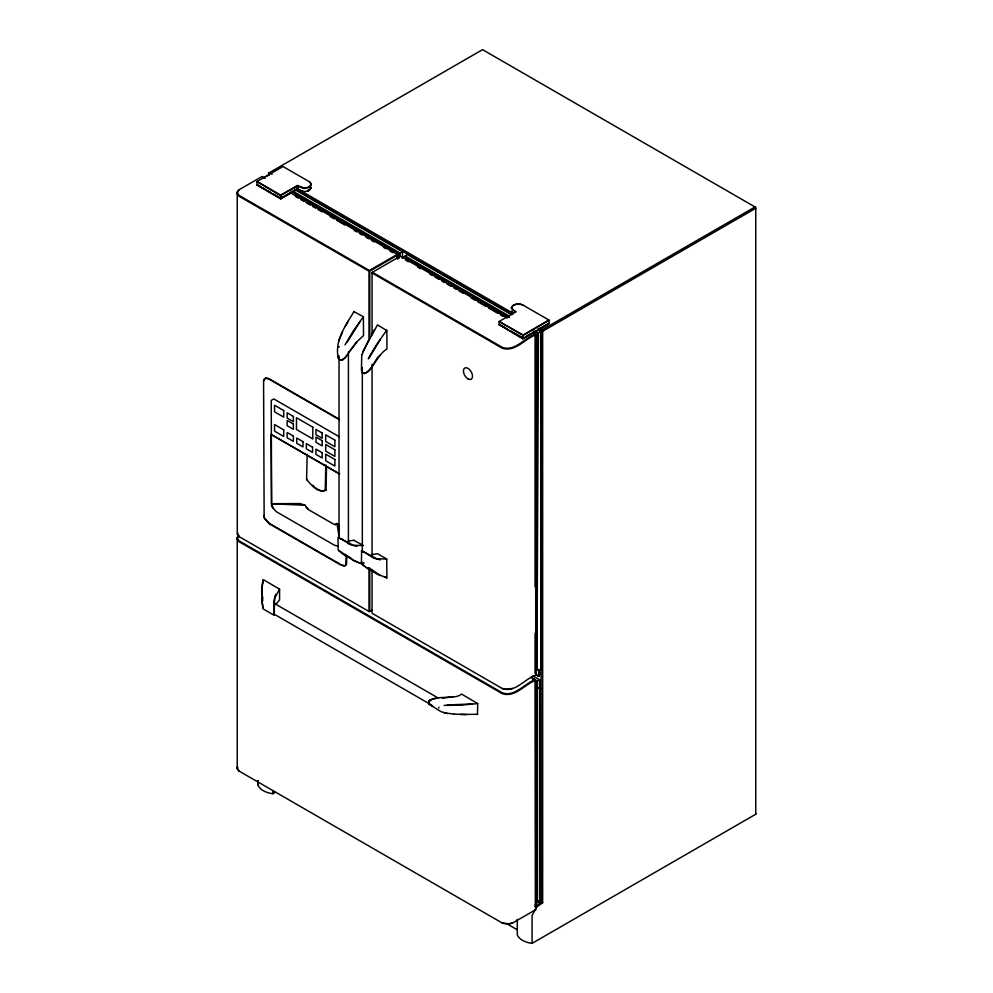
<?xml version="1.0" encoding="UTF-8"?>
<svg xmlns="http://www.w3.org/2000/svg" width="993" height="993" viewBox="0 0 993 993"><rect width="100%" height="100%" fill="white"/><g stroke="black" fill="none" stroke-linecap="round" stroke-linejoin="round"><path stroke-width="1.49" d="M265.143 178.231L262.09 176.469L238.754 189.936L237.24 192.071L237.265 534.296L238.816 536.443L369.384 611.688L372.425 609.938M263.12 582.742L263.381 579.664L279.579 589.184L279.567 599.896L275.843 604.427M362.321 551.847L362.321 372.35M368.999 611.477L368.999 568.281M369.768 611.477L369.768 569.709M369.768 337.682L369.768 271.163L397.659 255.04M372.052 569.945L372.052 613.252L502.334 688.583C515.057 693.089 524.738 678.815 535.711 675.19L535.711 334.43L532.658 332.667M372.052 556.018L372.052 364.208M372.052 334.815L372.052 272.504L400.34 256.169L507.262 317.983M396.766 258.168L396.766 254.99L399.174 253.6L291.21 191.264M397.647 259.235L397.647 254.593L290.192 192.667M477.459 714.327L477.732 703.59L461.509 694.045C454.484 700.971 428.79 692.915 429.001 704.248L441.053 711.633L447.21 713.57M536.94 540.962L536.94 669.294L535.103 673.453L535.103 633.249M536.94 497.667L536.94 333.772L540.813 331.563L541.185 902.289L535.227 906.721M538.094 329.986L540.813 331.563L540.813 670.151L536.94 669.294L538.454 332.928L535.786 331.389M548.31 323.991L547.95 323.408L548.608 323.991L522.703 338.588L500 324.922M303.982 188.484L297.23 186.125L297.23 189.34L280.485 198.749L256.827 184.822M297.23 186.125L280.485 195.534L256.827 181.607L282.98 166.514L309.642 181.905L311.405 184.202M257.683 185.406L281.044 198.687L297.143 189.216L303.957 191.761L308.029 190.879A5.462 3.153 0 0 0 309.977 189.75L311.405 187.416M337.769 546.088L334.542 545.281L276.253 511.668L271.61 506.331L271.226 400.415L273.795 398.925L339.296 436.746M297.788 189.39C296.535 189.899 299.017 187.9 297.689 186.125M303.957 191.624L304.603 191.761L300.531 190.879M311.045 188.037L308.264 190.668L309.518 189.837M399.161 258.242L399.174 253.6M400.105 256.157L400.117 253.054L402.475 251.688L402.475 257.87M499.131 324.984L499.131 321.509L516.112 311.703L513.158 309.99L511.556 307.768A7.994 4.617 0 0 1 518.458 303.784L522.318 304.702L549.166 320.193L523.249 335.423L499.131 321.509L523.026 335.026L523.249 338.638L549.166 323.681L548.943 320.069L523.026 335.026L522.79 338.638L499.131 324.723M511.333 311.07L513.108 313.714M511.693 311.69L513.033 313.565M515.429 312.1L511.333 308.202M517.279 919.307L517.303 934.81A19.215 11.097 0 0 0 532.099 943.35L755.76 814.223L755.772 813.329M326.548 466.3L326.002 490.132C317.909 493.806 311.318 484.795 306.601 479.545L307.185 454.235M325.22 490.281L325.816 464.972M261.742 597.401L262.785 608.126M273.981 613.413L273.857 601.001L275.607 594.373M536.741 903.593L536.816 681.471L535.426 682.278L535.376 906.609L535.426 904.35L536.816 902.426L536.816 681.471L532.72 679.2M279.579 589.184L274.788 597.898L274.018 614.617M380.257 355.246C373.815 359.044 371.059 376.136 362.172 372.574L361.936 367.646M361.762 354.923L361.427 369.992L362.172 372.574L361.762 367.224M262.512 582.978L261.916 590.289L262.574 598.32M438.807 708.021L438.906 707.153M263.977 380.729L265.181 378.345M280.485 198.041L281.044 198.687L280.709 195.137L257.063 181.483L256.827 185.083M263.579 609.168L274.006 615.188L274.329 614.506M263.12 579.689L261.643 590.301L262.785 600.703M428.554 702.659L429.013 700.946M338.576 341.182L342.523 331.848M361.936 354.662L368.788 339.656M362.842 351.646L377.477 324.872L386.898 330.619L386.898 349.039C376.992 355.01 374.051 368.49 364.27 373.79M339.159 531.156L338.687 525.086L336.999 523.547L335.758 524.639L333.524 524.081L308.736 509.806L305.534 506.107L307.917 509.248M345.763 565.116L346.321 555.546M345.254 326.412L348.158 321.099M346.967 342.473L360.211 321.372M371.531 334.579L374.423 329.577M368.515 358.833L380.257 339.631M345.005 344.894L353.434 330.793L363.376 316.73L353.942 311.591M368.353 358.386L376.794 344.286L386.736 330.222M354.091 311.38C345.651 325.729 334.07 340.835 338.439 358.597C341.096 362.619 345.403 357.964 346.967 355.308M239.214 189.675L237.786 191.686L237.799 193.486L239.276 195.509L369.384 270.506L397.274 254.382M505.871 923.937L502.384 923.093L238.767 770.903L237.24 768.768L237.228 537.511L238.754 535.388M311.405 184.549L309.977 186.535A5.462 3.153 0 0 1 308.029 187.665L304.578 188.484M511.333 307.855L512.773 305.869A5.462 3.153 0 0 1 514.709 304.739L518.16 303.92M350.119 350.467L356.748 341.952L363.525 335.547L363.376 316.73M368.353 567.81L376.794 574.004L386.898 577.827L386.736 559.034L377.477 553.672L371.68 554.628M338.687 525.086L336.999 523.547L335.088 524.652M356.897 341.753L345.005 357.865L340.922 360.298L343.218 359.478M353.942 540.378L363.376 545.529L353.434 545.331L338.576 537.635M539.211 328.398L542.662 331.265L542.662 902.711L536.928 906.919L532.062 915.447L532.099 943.35M361.427 562.882L361.626 550.656L376.794 558.823L386.736 559.034M300.308 190.681L297.23 189.34M300.73 190.991L300.01 190.681M430.627 699.68L428.765 701.244L430.366 699.767L435.828 698.526M345.117 565.662L346.582 564.111L346.718 556.874M268.681 174.743L268.681 173.092L482.548 49.65L755.772 207.388L755.76 814.223M263.48 178.032L265.888 176.642M266.832 176.109L269.19 174.743M294.722 190.085L280.386 198.513L281.044 198.513M401.817 257.907L404.213 256.517L509.521 317.313M405.727 258.739L406.348 258.379L405.156 255.971L407.527 254.605L511.445 314.607M527.146 335.684L529.753 334.182M532.347 332.68L534.954 331.178M537.548 329.676L546.646 324.426M541.893 329.949L755.003 206.954M535.326 334.219C524.503 337.843 514.908 351.87 502.334 347.389L372.437 272.281M535.711 334.877C524.726 338.725 514.846 352.751 502.036 348.096L372.052 272.938M542.662 331.265L755.76 208.269M258.118 785.165L258.118 780.585L258.118 785.165A19.215 11.097 0 0 0 272.914 793.717L275.346 792.315M536.245 669.083C540.949 668.785 540.564 680.404 535.835 674.446L535.984 670.399L535.984 674.346L539.062 676.121M508.975 923.937L512.45 923.105L535.724 909.675L535.339 679.671C524.527 683.283 514.957 697.297 502.384 692.866L239.226 540.937L237.774 538.926L237.774 537.126M535.724 680.329C524.751 684.165 514.895 698.166 502.086 693.573L238.767 541.545L237.24 539.422L237.228 537.511M537.374 681.148L539.633 679.845L539.633 900.8L537.374 902.103L537.374 681.148L532.012 678.058M268.681 173.092L269.438 172.645L272.132 174.197M398.603 253.898L400.117 253.054L293.481 191.5M268.681 174.842L269.451 174.42M536.307 334.132L537.511 333.474L536.307 669.654L536.307 555.236M338.737 473.487L271.089 434.425L271.499 503.724L273.423 508.565M326.002 490.132L322.663 490.976M307.718 190.879L307.842 190.979M345.527 565.451L343.255 565.936L340.86 565.042L269.041 523.634L264.138 518.048L263.579 380.94C263.468 377.874 267.489 377.39 269.451 378.954L338.601 418.835M354.091 540.192L348.307 541.148M512.76 922.931L509.086 923.813L502.086 922.919M512.748 688.447L505.735 689.303L502.024 688.41M306.601 479.545L307.371 479.396M452.82 696.689L442.158 698.178M338.824 537.424L338.067 537.362L338.067 549.402M361.427 550.842L361.762 551.351M477.732 703.59L460.578 705.167L444.156 705.415M472.134 704L447.222 704.931M477.72 714.302L460.578 714.426M522.703 338.402L523.348 338.402L522.703 338.588M265.627 378.283L269.041 379.165L339.532 419.803M344.67 565.725L341.257 564.831M466.338 714.588L454.211 714.091M453.913 714.104L444.144 712.837M356.897 546.386L350.281 544.586L340.922 538.628L343.007 539.907M380.257 559.878L373.629 558.078L364.27 552.12M518.768 303.92L522.74 304.938M339.594 359.789L341.294 360.236M363.376 564.533L353.434 560.511L345.005 554.317M542.662 902.711L538.504 900.738M321.422 490.815L318.753 489.834M351.199 558.525L345.415 555.894L338.576 550.619M374.584 572.018L368.788 569.374L361.936 564.086M364.17 563.143L362.755 562.323M360.211 563.416L353.595 560.275L346.967 555.695M432.911 706.346L428.765 703.665M339.594 538.268L341.294 539.137M348.146 556.949L338.402 550.159M370.563 569.945L366.702 567.711M380.257 575.493L368.515 567.549M297.627 188.918L512.363 312.907M294.933 189.129L512.202 314.57M537.685 329.279L540.813 331.625M295.852 190.135L402.475 251.688M405.156 255.971L509.124 315.997M533.514 331.166L537.511 333.474L535.103 334.864L535.103 586.875M296.001 194.665L305.335 200.052M307.991 201.591L317.326 206.978M319.982 208.518L329.316 213.905M331.985 215.444L341.307 220.818M343.975 222.358L353.297 227.745M355.966 229.284L382.615 244.675M385.284 246.214L387.94 247.753M390.609 249.293L394.606 251.589M407.689 259.148L434.338 274.54M436.994 276.079L446.329 281.453M448.997 282.993L458.319 288.38M460.988 289.919L470.31 295.306M472.978 296.845L482.313 302.232M484.969 303.771L508.962 317.611M384.651 246.574L387.32 248.113M295.467 196.502L298.136 198.041M300.805 199.581L303.461 201.12M306.129 202.659L310.126 204.968M312.795 206.507L315.464 208.046M318.132 209.585L322.129 211.894M330.123 216.511L334.12 218.82M336.788 220.359L344.782 224.977M354.116 230.364L356.785 231.903M359.441 233.442L362.11 234.981M366.107 237.29L368.775 238.829M371.444 240.368L374.113 241.907M383.435 247.294L386.103 248.833M390.1 251.142L392.769 252.681M405.814 260.216L408.471 261.755M417.805 267.142L420.473 268.681M429.808 274.068L432.464 275.607M435.133 277.146L439.129 279.455M441.798 280.994L444.467 282.533M447.135 284.072L451.132 286.381M453.801 287.92L456.457 289.459M459.126 290.999L463.123 293.307M471.129 297.925L475.126 300.234M477.782 301.773L485.788 306.39M488.444 307.929L497.778 313.316M500.447 314.855L503.116 316.395M258.056 185.083L260.687 186.61M263.331 188.136L265.975 189.663M268.606 191.177L271.25 192.704M273.882 194.231L279.17 197.272M500.36 324.984L506.964 328.795M510.923 331.079L523.249 337.93M271.089 434.425L339.693 473.984M536.406 668.984L539.062 670.523M339.929 564.074L269.451 523.435L265.181 519.128M532.931 675.972L539.633 679.845M531.156 677.251L535.339 679.671M538.343 687.801L541.024 689.353M273.683 603.049L438.509 698.203M273.559 613.823L431.682 705.117M536.332 900.837L540.366 903.158M506.765 923.726L517.403 929.87M384.092 576.511L386.736 578.038M362.991 551.798L361.626 550.656M361.8 550.966L362.941 551.748M315.824 487.96L317.313 489.003M362.842 564.856L365.734 567.09M312.634 485.192L314.26 486.694M361.8 372.077L362.941 373.269M239.276 536.704L237.799 534.681L237.786 532.881M239.226 771.164L237.774 769.153L237.774 767.366M309.593 181.88L311.181 184.115A7.994 4.617 0 0 1 304.28 188.099L297.466 185.468L280.709 195.137L280.485 198.749M274.267 609.64L274.329 612.085L274.08 611.502M263.083 608.498L261.916 599.909M264.535 517.849L263.977 515.367M338.278 356.934L338.824 359.094M336.999 523.547L339.147 537.213M339.035 346.532L339.122 347.165M237.24 192.071L237.265 193.983L238.816 196.13L368.999 271.163L368.999 340.673M237.228 766.857L237.24 768.768M272.914 790.614L272.914 793.717M538.901 670.61L538.901 676.221M348.419 351.807L348.419 543.68M339.035 355.817L339.035 538.405M308.078 190.246A4.58 2.644 0 0 1 307.545 190.457M300.023 503.575L271.499 503.724L305.261 505.263L300.023 503.575M283.713 410.543L274.54 405.231L274.54 411.822L283.713 417.134L283.713 410.543M334.889 440.16L325.704 434.847L325.704 441.438L334.889 446.751L334.889 440.16M322.179 433.035L315.948 429.423L315.948 434.686L322.179 438.298L322.179 433.035M293.382 416.415L287.151 412.803L287.151 418.053L293.382 421.677L293.382 416.415M322.179 440.669L315.948 437.057L315.948 442.307L322.179 445.919L322.179 440.669M293.382 424.048L287.151 420.424L287.151 425.687L293.382 429.299L293.382 424.048M334.889 449.817L325.704 444.504L325.704 451.095L334.889 456.408L334.889 449.817M283.713 429.857L274.54 424.545L274.54 431.136L283.713 436.448L283.713 429.857M334.889 459.474L325.704 454.161L325.704 460.752L334.889 466.065L334.889 459.474M293.382 436.113L287.151 432.501L287.151 437.752L293.382 441.376L293.382 436.113M302.989 441.662L296.746 438.037L296.746 443.3L302.989 446.912L302.989 441.662M312.572 447.198L306.341 443.586L306.341 448.836L312.572 452.448L312.572 447.198M322.179 452.734L315.948 449.121L315.948 454.384L322.179 457.996L322.179 452.734M312.795 427.189L296.473 417.718L296.473 429.51L312.795 438.993L312.795 427.189M468.224 379.028L467.331 378.457A6.467 3.736 60 0 1 464.203 368.453A6.467 3.736 60 0 1 471.96 373.331A6.467 3.736 60 0 1 468.224 379.028"/></g></svg>
